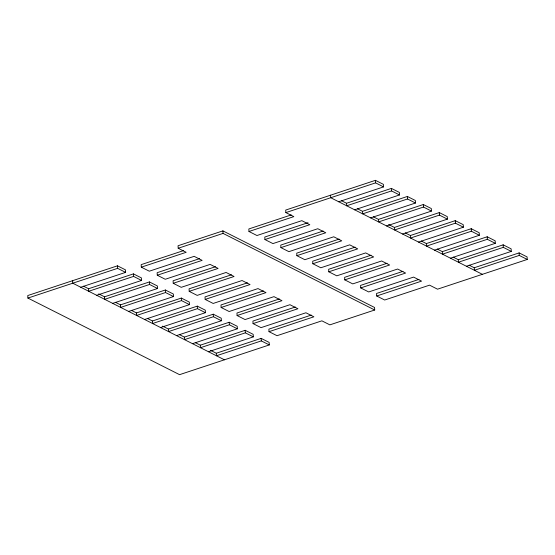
<?xml version="1.0" encoding="UTF-8"?>
<svg xmlns="http://www.w3.org/2000/svg" width="555" height="555" viewBox="0 0 555 555"><rect width="100%" height="100%" fill="white"/><g stroke="black" fill="none" stroke-linecap="round" stroke-linejoin="round"><path stroke-width="0.83" d="M80.746 287.24L125.61 272.373L125.458 269.848L117.473 265.817L27.75 295.551L27.903 298.077L179.57 374.667L269.293 344.933L269.14 342.407L261.162 338.377L216.297 353.237L210.491 350.309M311.293 315.08L268.877 329.136L269.029 331.668L277.014 335.699L321.872 320.832L329.857 324.862L374.715 309.995L374.569 307.47L222.902 230.88L178.037 245.747L178.19 248.272L186.175 252.303L141.31 267.17L141.157 264.645L183.573 250.589M338.703 201.763L383.567 186.896L383.415 184.364L375.43 180.333L285.707 210.067L285.86 212.593L293.838 216.623L248.98 231.49L248.827 228.965L291.243 214.91M27.903 298.077L117.625 268.342L125.61 272.373M178.19 248.272L223.054 233.405L374.715 309.995M285.86 212.593L375.582 182.866L383.567 186.896M83.5 286.179L88.578 288.746L133.443 273.879L141.421 277.909L141.574 280.435L96.709 295.302M341.457 200.695L346.535 203.262L391.4 188.395L399.378 192.425L399.531 194.958L354.666 209.825M141.574 280.435L133.589 276.404L88.731 291.271L88.578 288.746M399.531 194.958L391.546 190.927L346.688 205.794L346.535 203.262M199.536 258.651L157.12 272.706L157.273 275.231L165.258 279.269L210.116 264.402L218.101 268.433L173.236 283.3L173.091 280.768L215.506 266.712M308.025 222.701L264.791 237.027L264.943 239.552L272.928 243.589L317.786 228.722L325.771 232.753L280.906 247.62L280.761 245.088L323.176 231.033M157.273 275.231L202.138 260.371L194.153 256.341L149.295 271.201L141.31 267.17M264.943 239.552L309.808 224.692L301.823 220.661L256.958 235.521L248.98 231.49M98.734 293.873L104.541 296.807L149.406 281.94L157.384 285.971L157.537 288.503L112.672 303.37M357.42 208.756L362.498 211.323L407.363 196.456L415.348 200.487L415.494 203.019L370.636 217.886M157.537 288.503L149.552 284.472L104.694 299.332L104.541 296.807M415.494 203.019L407.516 198.988L362.651 213.855L362.498 211.323M115.426 302.302L120.504 304.868L165.369 290.001L173.354 294.032L173.5 296.564L128.642 311.431M373.383 216.818L378.468 219.385L423.326 204.518L431.311 208.548L431.457 211.08L386.599 225.947M173.5 296.564L165.522 292.534L120.657 307.401L120.504 304.868M431.457 211.08L423.479 207.05L378.614 221.917L378.468 219.385M231.47 274.774L189.054 288.829L189.206 291.361L197.185 295.392L242.049 280.525L250.034 284.555L205.17 299.423L205.017 296.89L247.433 282.835M339.14 239.094L296.724 253.149L296.876 255.682L304.855 259.712L349.719 244.845L357.697 248.876L312.84 263.743L312.687 261.211L355.103 247.155M189.206 291.361L234.064 276.494L226.086 272.463L181.221 287.33L173.236 283.3M296.876 255.682L341.734 240.815L333.756 236.784L288.891 251.651L280.906 247.62M131.389 310.363L136.475 312.93L181.332 298.063L189.317 302.093L189.47 304.626L144.605 319.493M388.625 224.518L394.432 227.446L439.289 212.579L447.274 216.61L447.427 219.142L402.562 234.009M189.47 304.626L181.485 300.595L136.62 315.462L136.475 312.93M447.427 219.142L439.442 215.111L394.577 229.978L394.432 227.446M147.359 318.424L152.438 320.991L197.302 306.124L205.281 310.155L205.433 312.687L160.568 327.554M405.317 232.947L410.395 235.507L455.26 220.64L463.238 224.671L463.39 227.203L418.525 242.07M205.433 312.687L197.448 308.656L152.59 323.523L152.438 320.991M463.39 227.203L455.405 223.172L410.547 238.04L410.395 235.507M263.396 290.896L220.987 304.952L221.133 307.484L229.118 311.515L273.976 296.647L281.961 300.678L237.096 315.545L236.95 313.013L279.366 298.958M371.066 255.217L328.65 269.272L328.803 271.804L336.788 275.835L381.646 260.968L389.631 264.999L344.766 279.866L344.62 277.333L387.036 263.278M221.133 307.484L265.998 292.617L258.013 288.586L213.155 303.453L205.17 299.423M328.803 271.804L373.668 256.937L365.683 252.907L320.818 267.774L312.84 263.743M162.594 326.125L168.401 329.053L213.266 314.185L221.244 318.216L221.396 320.748L176.532 335.615M421.28 241.009L426.358 243.569L471.223 228.702L479.208 232.739L479.353 235.264L434.496 250.132M221.396 320.748L213.411 316.718L168.554 331.585L168.401 329.053M479.353 235.264L471.375 231.234L426.511 246.101L426.358 243.569M179.286 334.554L184.364 337.114L229.229 322.247L237.214 326.278L237.36 328.81L192.502 343.677M437.243 249.07L442.328 251.63L487.186 236.77L495.171 240.801L495.317 243.326L450.459 258.193M237.36 328.81L229.381 324.779L184.517 339.646L184.364 337.114M495.317 243.326L487.339 239.295L442.474 254.162L442.328 251.63M295.329 307.019L252.913 321.074L253.066 323.607L261.044 327.637L305.909 312.77L313.894 316.801L269.029 331.668M402.999 271.339L360.583 285.395L360.736 287.927L368.714 291.958L413.579 277.091L421.557 281.121L376.699 295.988L376.547 293.456L418.963 279.401M253.066 323.607L297.924 308.74L289.946 304.709L245.081 319.576L237.096 315.545M360.736 287.927L405.594 273.06L397.616 269.029L352.751 283.896L344.766 279.866M195.249 342.615L200.334 345.175L245.192 330.308L253.177 334.339L253.33 336.871L208.465 351.738M453.213 257.131L458.291 259.698L503.149 244.831L511.134 248.862L511.287 251.387L466.422 266.254M253.33 336.871L245.345 332.84L200.48 347.707L200.334 345.175M511.287 251.387L503.302 247.357L458.437 262.224L458.291 259.698M469.176 265.193L474.254 267.76L519.119 252.893L527.097 256.923L527.25 259.449L437.527 289.183L429.542 285.152L384.677 300.019L376.699 295.988M269.293 344.933L261.308 340.902L216.45 355.769L216.297 353.237M527.25 259.449L519.265 255.418L474.407 270.285L474.254 267.76M482.385 274.316L330.718 197.726L330.572 195.2M224.428 359.8L72.76 283.21L72.615 280.684M519.119 252.893L519.265 255.418M503.149 244.831L503.302 247.357M487.186 236.77L487.339 239.295M471.223 228.702L471.375 231.234M455.26 220.64L455.405 223.172M439.289 212.579L439.442 215.111M423.326 204.518L423.479 207.05M407.363 196.456L407.516 198.988M391.4 188.395L391.546 190.927M375.43 180.333L375.582 182.866M261.162 338.377L261.308 340.902M245.192 330.308L245.345 332.84M229.229 322.247L229.381 324.779M222.902 230.88L223.054 233.405M213.266 314.185L213.411 316.718M197.302 306.124L197.448 308.656M181.332 298.063L181.485 300.595M165.369 290.001L165.522 292.534M149.406 281.94L149.552 284.472M133.443 273.879L133.589 276.404M117.473 265.817L117.625 268.342"/></g></svg>
